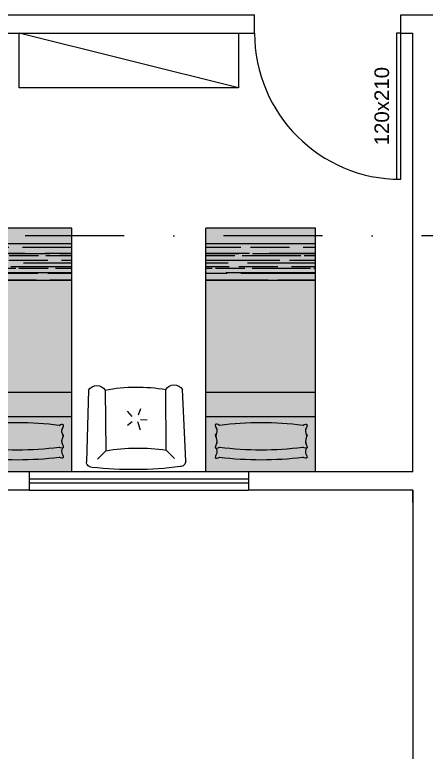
# Model space of a CAD drawing. Header units: centimetres. Extents: x 0 to 1084401, y -139216 to 99734.
# Drawn here: x 911263 to 911601, y 11368 to 11973 of the extents above; entities that cross this region are included whole.
import ezdxf
from ezdxf.enums import TextEntityAlignment as Align

# ---------------------------------------------------------------- set-up
doc = ezdxf.new("R2010")
doc.units = ezdxf.units.CM
doc.header["$LTSCALE"] = 4
doc.linetypes.add('DASHDOT', pattern=[25.4, 12.7, -6.35, 0, -6.35])
for name, color, linetype in [('0.2', 2, 'Continuous'), ('0.6', 6, 'Continuous'), ('02-CONT', 2, 'Continuous'), ('AIT-LAY-HTC', 254, 'Continuous'), ('AIT-LAY-MOB', 2, 'Continuous'), ('B-CORTE', 4, 'DASHDOT')]:
    doc.layers.add(name, color=color, linetype=linetype)
doc.styles.add('2mm 1-50', font='arial.ttf', dxfattribs={"height": 0.1})

# ---------------------------------------------------------------- blocks, each defined once
blk = doc.blocks.new('1_00e')
blk.add_lwpolyline([(-28.40539012428269, -52.25289090163764), (-25.40539012428269, -52.25289090163764), (-25.40539012428269, 47.74710909836236), (-28.40539012428269, 47.74710909836236)], close=True)
at = {"color": 1}
blk.add_arc((-28.40539012428326, -52.25289090163764), 100, 0, 90, dxfattribs=at)
blk = doc.blocks.new('CAMA-SOLTEIRO')
h = blk.add_hatch()
h.set_pattern_fill('AR-RROOF', color=256, scale=0.08, style=0)
h.set_pattern_definition([(0, (-259.2971654992087, -62.25848343646964), (0.176, 0.08), [1.2, -0.16, 0.4, -0.08]), (0, (-259.1907654992087, -62.21848343646964), (-0.08, 0.1064), [0.24, -0.0264, 0.48, -0.06]), (0, (-259.2571654992087, -62.19048343646964), (0.416, 0.0536), [0.64, -0.112, 0.32, -0.08])])
h.paths.add_polyline_path([(0.4499999999999886, -1.569999999997059), (-0.4500000000000455, -1.569999999997044), (-0.4500000000000455, -1.869999999999941), (0.4499999999999886, -1.869999999999969)])
at = {"layer": 'AIT-LAY-HTC'}
h = blk.add_hatch(color=254, dxfattribs=at)
h.paths.add_polyline_path([(0.4499999999999886, -0.6535763996212509), (-0.4499999999999886, -0.6535763996212509), (-0.4499999999999886, -1.569999999997044), (0.4499999999999886, -1.569999999997044)])
h.paths.add_polyline_path([(0.4499999999999886, -2.131628207280301e-14), (-0.4499999999999886, -7.105427357601002e-15), (-0.4500000000000455, -0.4535763996212623), (0.4499999999999886, -0.4535763996212623)])
h.paths.add_polyline_path([(0.3716982436171747, -0.373121244349754), (0.3723867664295994, -0.3861706267807321), (0.3655536251368972, -0.390699628518469), (0.3589239480322135, -0.390246726289142), (0.3496964401738865, -0.3873305654911334), (0.3375292817262334, -0.3814624037465322, -0.06240135273612517), (-0.3458491167673401, -0.3814624037465322), (-0.3580162752151068, -0.3873305654911476), (-0.3672437830732633, -0.3902467262891278), (-0.3738734601780038, -0.3906996285184547), (-0.3807066014707061, -0.3861706267807179), (-0.3800180786582814, -0.3731212443497398), (-0.3760551388454587, -0.3650755000255188), (-0.3677125645626802, -0.3491925823837292), (-0.367078841438115, -0.3321323483973302), (-0.3724699016728437, -0.3091402599489683), (-0.3738734601780038, -0.3092361431671051), (-0.3807066014707061, -0.3047071414293683), (-0.3800180786582814, -0.2916577589983902), (-0.3760551388454587, -0.2836120146741834), (-0.3731809529210182, -0.2781400276378534), (-0.3671426902825488, -0.2523877149917055), (-0.3671057082908646, -0.2513921359974702), (-0.3671426902825488, -0.2503965570033344), (-0.373180952921075, -0.2246442443571155), (-0.3760551388455156, -0.2191722573209276), (-0.3800180786582814, -0.2111265129965787), (-0.3807066014707061, -0.1980771305656006), (-0.3738734601780038, -0.1935481288278922), (-0.3724699016728437, -0.1936440120460148), (-0.367078841438115, -0.1706519235976387), (-0.3677125645626802, -0.1535916896112397), (-0.3760551388455156, -0.1377087719694785), (-0.3800180786582814, -0.1296630276452575), (-0.3807066014707061, -0.116613645214251), (-0.3738734601780038, -0.1120846434765284), (-0.3672437830733202, -0.1125375457058411), (-0.3580162752149931, -0.1154537065038497), (-0.3458491167673401, -0.1213218682484509, -0.06240135273612597), (0.3375292817262334, -0.1213218682484509), (0.3496964401739433, -0.1154537065038497), (0.3589239480322135, -0.1125375457058553), (0.3655536251368972, -0.1120846434765284), (0.3723867664295994, -0.1166136452142652), (0.3716982436171747, -0.1296630276452575), (0.3677353038042952, -0.1377087719695922), (0.3593927295215735, -0.1535916896112681), (0.3587590063970083, -0.1706519235976671), (0.364150066631737, -0.193644012046029), (0.3655536251368972, -0.193548128827878), (0.3723867664295994, -0.1980771305656006), (0.3716982436171747, -0.2111265129965929), (0.3677353038042384, -0.2191722573211123), (0.3648611178799115, -0.2246442443571297), (0.3588228552414421, -0.250396557003306), (0.358785873249758, -0.251392135997456), (0.3588228552414421, -0.2523877149917482), (0.3648611178799115, -0.2781400276378392), (0.3677353038042952, -0.2836120146742545), (0.3716982436171747, -0.2916577589984044), (0.3723867664295994, -0.3047071414293683), (0.3655536251368972, -0.3092361431670909), (0.364150066631737, -0.3091402599489825), (0.3587590063970083, -0.3321323483973586), (0.3593927295215735, -0.3491925823837292), (0.3677353038044657, -0.3650755000253483)], flags=16)
h.paths.add_polyline_path([(-0.4500000000000455, -1.869999999999926), (-0.4499999999999886, -1.99999999999995), (0.4499999999999886, -1.99999999999995), (0.4499999999999886, -1.869999999999969)])
h = blk.add_hatch(color=252, dxfattribs=at)
edge = h.paths.add_edge_path()
edge.add_line((0.3677353038042384, -0.1377087719696206), (0.3716982436171179, -0.1296630276452433))
edge.add_line((0.3716982436171747, -0.1296630276452433), (0.3723867664295994, -0.1166136452142652))
edge.add_line((0.3723867664295994, -0.1166136452142652), (0.3655536251368972, -0.1120846434765284))
edge.add_line((0.3655536251368972, -0.1120846434765284), (0.3589239480322135, -0.1125375457058411))
edge.add_line((0.3589239480322135, -0.1125375457058553), (0.3496964401739433, -0.1154537065038497))
edge.add_line((0.3496964401739433, -0.1154537065038355), (0.3375292817262334, -0.1213218682484509))
edge.add_ellipse((-0.004159917520553336, -2.848495806804841), major_axis=(1.943480023054445, 1.943480023054444), ratio=0.9999999999999957, start_angle=37.85859147788927, end_angle=52.14140852211052)
edge.add_line((-0.3458491167673401, -0.1213218682484651), (-0.35801627521505, -0.1154537065038497))
edge.add_line((-0.35801627521505, -0.1154537065038497), (-0.3672437830732633, -0.1125375457058553))
edge.add_line((-0.3672437830733202, -0.1125375457058553), (-0.3738734601780607, -0.1120846434765284))
edge.add_line((-0.3738734601780607, -0.1120846434765426), (-0.380706601470763, -0.116613645214251))
edge.add_line((-0.3807066014707061, -0.116613645214251), (-0.3800180786582814, -0.1296630276452433))
edge.add_line((-0.3800180786582814, -0.1296630276452433), (-0.3760551388454587, -0.1377087719697059))
edge.add_line((-0.3760551388454019, -0.1377087719697201), (-0.3677125645626802, -0.1535916896112681))
edge.add_line((-0.3677125645626802, -0.1535916896112681), (-0.367078841438115, -0.1706519235976671))
edge.add_line((-0.367078841438115, -0.1706519235976671), (-0.3724699016728437, -0.1936440120460148))
edge.add_line((-0.3724699016728437, -0.1936440120460148), (-0.3672437830733202, -0.1940010310572049))
edge.add_line((-0.3672437830733202, -0.1940010310572049), (-0.35801627521505, -0.1969171918551993))
edge.add_line((-0.35801627521505, -0.1969171918551993), (-0.3458491167673401, -0.2027853535998148))
edge.add_ellipse((-0.004159917520553336, -2.929959292156191), major_axis=(1.943480023054446, 1.943480023054447), ratio=0.9999999999999976, start_angle=37.85859147788932, end_angle=52.14140852211062, ccw=False)
edge.add_line((0.3375292817262334, -0.2027853535998148), (0.3496964401739433, -0.1969171918551851))
edge.add_line((0.3496964401739433, -0.1969171918551709), (0.3589239480322703, -0.1940010310572049))
edge.add_line((0.3589239480322135, -0.1940010310572049), (0.364150066631737, -0.193644012046029))
edge.add_line((0.364150066631737, -0.193644012046029), (0.3587590063970083, -0.1706519235976671))
edge.add_line((0.3587590063970083, -0.1706519235976671), (0.3593927295215735, -0.1535916896112681))
edge.add_line((0.3593927295215735, -0.1535916896112681), (0.3677353038042952, -0.1377087719696206))
edge = h.paths.add_edge_path()
edge.add_line((0.3585894172769599, -0.2513921359974987), (0.3588228552414421, -0.250396557003306))
edge.add_line((0.3588228552414421, -0.250396557003306), (0.3593927295215735, -0.2350551749626035))
edge.add_line((0.3593927295215735, -0.2350551749626035), (0.367735303804352, -0.2191722573207713))
edge.add_line((0.367735303804352, -0.2191722573207713), (0.3716982436171747, -0.2111265129966071))
edge.add_line((0.3716982436171747, -0.2111265129966071), (0.3723867664295994, -0.198077130565629))
edge.add_line((0.3723867664295994, -0.198077130565629), (0.3655536251368972, -0.1935481288278922))
edge.add_line((0.3655536251368972, -0.193548128827878), (0.3589239480322135, -0.1940010310571907))
edge.add_line((0.3589239480322135, -0.1940010310572049), (0.3496964401739433, -0.1969171918551993))
edge.add_line((0.3496964401739433, -0.1969171918551993), (0.3375292817262334, -0.2027853535998148))
edge.add_ellipse((-0.004159917520553336, -2.929959292156191), major_axis=(1.94348002305446, 1.94348002305446), ratio=0.9999999999999964, start_angle=37.85859147788919, end_angle=52.14140852211058)
edge.add_line((-0.3458491167673401, -0.2027853535998148), (-0.3580162752149931, -0.1969171918552135))
edge.add_line((-0.3580162752149931, -0.1969171918552135), (-0.3672437830733202, -0.1940010310571907))
edge.add_line((-0.3672437830733202, -0.1940010310571907), (-0.3738734601780038, -0.1935481288278638))
edge.add_line((-0.3738734601780038, -0.193548128827878), (-0.3807066014707061, -0.1980771305656006))
edge.add_line((-0.3807066014707061, -0.1980771305656006), (-0.3800180786582814, -0.2111265129965929))
edge.add_line((-0.3800180786582814, -0.2111265129965929), (-0.376055138845345, -0.2191722573210413))
edge.add_line((-0.376055138845345, -0.2191722573210413), (-0.3677125645626802, -0.2350551749625893))
edge.add_line((-0.3677125645626802, -0.2350551749626035), (-0.3671426902825488, -0.250396557003306))
edge.add_line((-0.3671426902825488, -0.2503965570032918), (-0.3669092523180666, -0.2513921359974702))
edge.add_line((-0.3669092523180666, -0.2513921359974702), (-0.3732120659238944, -0.278272720073609))
edge.add_line((-0.3732120659238944, -0.278272720073609), (-0.3759659441697067, -0.2921238786731593))
edge.add_line((-0.3759659441697067, -0.2921238786731593), (-0.3732120659238944, -0.3059750372728232))
edge.add_line((-0.3732120659238944, -0.3059750372728232), (-0.367078841438115, -0.3321323483973302))
edge.add_line((-0.367078841438115, -0.3321323483973302), (-0.3677125645626802, -0.3491925823837292))
edge.add_line((-0.3677125645626802, -0.3491925823837292), (-0.3760551388454587, -0.3650755000255756))
edge.add_line((-0.3760551388454587, -0.3650755000255756), (-0.3800180786582814, -0.3731212443497398))
edge.add_line((-0.3800180786582814, -0.3731212443497398), (-0.3807066014707061, -0.3861706267807179))
edge.add_line((-0.3807066014707061, -0.3861706267807179), (-0.3738734601780607, -0.3906996285184547))
edge.add_line((-0.3738734601780607, -0.390699628518469), (-0.3672437830733202, -0.390246726289142))
edge.add_line((-0.3672437830733202, -0.3902467262891278), (-0.35801627521505, -0.3873305654911192))
edge.add_line((-0.3580162752149931, -0.3873305654911192), (-0.3458491167673401, -0.381462403746518))
edge.add_ellipse((-0.004159917520553336, 2.345711534809816), major_axis=(1.943480023054408, 1.943480023054407), ratio=0.9999999999999963, start_angle=217.8585914778892, end_angle=232.1414085221106)
edge.add_line((0.3375292817262334, -0.3814624037465322), (0.3496964401739433, -0.3873305654911476))
edge.add_line((0.3496964401739433, -0.3873305654911476), (0.3589239480321567, -0.390246726289142))
edge.add_line((0.3589239480321567, -0.390246726289142), (0.3655536251368403, -0.3906996285184832))
edge.add_line((0.3655536251368972, -0.390699628518469), (0.3723867664295994, -0.3861706267807321))
edge.add_line((0.3723867664295994, -0.3861706267807321), (0.3716982436171747, -0.373121244349754))
edge.add_line((0.3716982436171747, -0.3731212443497398), (0.3677353038042384, -0.3650755000254762))
edge.add_line((0.3677353038042384, -0.3650755000254762), (0.3593927295215735, -0.3491925823837292))
edge.add_line((0.3593927295215735, -0.3491925823837292), (0.3587590063970083, -0.3321323483973302))
edge.add_line((0.3587590063970083, -0.3321323483973444), (0.3648922308827878, -0.3059750372727663))
edge.add_line((0.3648922308827878, -0.3059750372727521), (0.3676461091286001, -0.2921238786731735))
edge.add_line((0.3676461091286001, -0.2921238786731735), (0.3648922308827878, -0.2782727200736659))
edge.add_line((0.3648922308827878, -0.2782727200736659), (0.3585894172769599, -0.2513921359974987))
for points in [[(0.4499999999999886, -0.6535763996212509), (0.4499999999999886, -0.4535763996212623), (-0.4499999999999886, -0.4535763996212623), (-0.4499999999999886, -0.6535763996212509)], [(-0.4499999999999886, -1.569999999997044), (0.4499999999999886, -1.569999999997044), (0.4499999999999886, -1.869999999999955), (-0.4499999999999886, -1.869999999999955)]]:
    blk.add_hatch(color=252, dxfattribs=at).paths.add_polyline_path(points)
for p, q in [((-0.4500000000000455, 7.105427357601002e-15), (0.4499999999999886, -7.105427357601002e-15)), ((-0.4500000000000455, 7.105427357601002e-15), (-0.4499999999999886, -1.99999999999995)), ((0.4499999999999886, -7.105427357601002e-15), (0.4499999999999886, -1.99999999999995)), ((0.4499999999999886, -0.05000000000000426), (0.4499999999999886, -1.949999999999953)), ((0.4499999999999886, -0.4535763996212623), (-0.4499999999999886, -0.4535763996212623)), ((0.4499999999999886, -0.6535763996212509), (-0.4499999999999886, -0.6535763996212509)), ((-0.4499999999999886, -1.569999999997044), (0.4499999999999886, -1.569999999997044)), ((-0.4499999999999886, -1.869999999999941), (0.4499999999999886, -1.869999999999955)), ((-0.4499999999999886, -1.99999999999995), (0.4499999999999886, -1.99999999999995))]:
    blk.add_line(p, q)
for points in [[(-0.3724699016728437, -0.1936440120460148), (-0.367078841438115, -0.1706519235976529), (-0.3677125645626802, -0.1535916896112539), (-0.3760551388454587, -0.1377087719695353), (-0.3800180786582814, -0.1296630276452433), (-0.3807066014707061, -0.1166136452142652), (-0.3738734601780038, -0.1120846434765284), (-0.3672437830733202, -0.1125375457058553), (-0.35801627521505, -0.1154537065038497), (-0.3458491167673401, -0.1213218682484651)], [(0.364150066631737, -0.1936440120460148), (0.3587590063970083, -0.1706519235976671), (0.3593927295215735, -0.1535916896112539), (0.3677353038042952, -0.1377087719695496), (0.3716982436171747, -0.1296630276452575), (0.3723867664295994, -0.1166136452142652), (0.3655536251368972, -0.1120846434765284), (0.3589239480322135, -0.1125375457058553), (0.3496964401739433, -0.1154537065038497), (0.3375292817262334, -0.1213218682484651)], [(-0.3458491167673401, -0.3814624037465322), (-0.35801627521505, -0.3873305654911476), (-0.3672437830733202, -0.3902467262891278), (-0.3738734601780038, -0.3906996285184547), (-0.3807066014707061, -0.3861706267807179), (-0.3800180786582814, -0.3731212443497398), (-0.3760551388454587, -0.3650755000254478), (-0.3677125645626802, -0.3491925823837292), (-0.367078841438115, -0.3321323483973302), (-0.3732120659238944, -0.3059750372727663), (-0.3759659441697067, -0.2921238786731593), (-0.3732120659238944, -0.2782727200735664), (-0.367078841438115, -0.2521154089490025), (-0.3677125645626802, -0.2350551749626035), (-0.3760551388454587, -0.219172257320885), (-0.3800180786582814, -0.2111265129965929), (-0.3807066014707061, -0.1980771305656148), (-0.3738734601780038, -0.193548128827878), (-0.3672437830733202, -0.1940010310572049), (-0.35801627521505, -0.1969171918551993), (-0.3458491167673401, -0.2027853535998148)], [(-0.3671426902825488, -0.2523877149916771), (-0.367078841438115, -0.2506688630459806), (-0.373180952921075, -0.2246442443571155)], [(0.3375292817262334, -0.3814624037465322), (0.3496964401739433, -0.3873305654911476), (0.3589239480322135, -0.390246726289142), (0.3655536251368972, -0.390699628518469), (0.3723867664295994, -0.3861706267807321), (0.3716982436171747, -0.373121244349754), (0.3677353038042952, -0.365075500025462), (0.3593927295215735, -0.3491925823837434), (0.3587590063970083, -0.3321323483973444), (0.3648922308827878, -0.3059750372727805), (0.3676461091286001, -0.2921238786731735), (0.3648922308827878, -0.2782727200735806), (0.3587590063970083, -0.2521154089490167), (0.3593927295215735, -0.2350551749626035), (0.3677353038042952, -0.219172257320885), (0.3716982436171747, -0.2111265129966071), (0.3723867664295994, -0.1980771305656148), (0.3655536251368972, -0.193548128827878), (0.3589239480322135, -0.1940010310572049), (0.3496964401739433, -0.1969171918551993), (0.3375292817262334, -0.2027853535998148)], [(0.3588228552414421, -0.2523877149916913), (0.3587590063970083, -0.2506688630459948), (0.3648611178799115, -0.2246442443571155)], [(-0.3724699016728437, -0.3091402599489825), (-0.3738734601780038, -0.3092361431671051), (-0.3807066014707061, -0.3047071414293683), (-0.3800180786582814, -0.2916577589983902), (-0.3760551388454587, -0.2836120146740981), (-0.373180952921075, -0.2781400276378818)], [(0.364150066631737, -0.3091402599489825), (0.3655536251368972, -0.3092361431671051), (0.3723867664295994, -0.3047071414293825), (0.3716982436171747, -0.2916577589983902), (0.3677353038042952, -0.2836120146740981), (0.3648611178799115, -0.2781400276378818)]]:
    blk.add_lwpolyline(points)
for centre, radius, start, end in [((-0.004159917520553336, -2.848495806804841), 2.748495806804713, 82.85859147788834, 97.14140852211166), ((-0.004159917520553336, -2.929959292156191), 2.748495806804713, 82.85859147788834, 97.14140852211166), ((-0.004159917520553336, 2.345711534809816), 2.748495806804664, 262.8585914778884, 277.1414085221116)]:
    blk.add_arc(centre, radius, start, end)
blk = doc.blocks.new('Poltrona08')
for p, q in [((-49.37355434940944, -15.72616752609145), (-49.37355434940944, 39.27383247390898)), ((5.626445650590281, 39.27383247390898), (5.626445650590281, -15.72616752609145)), ((-20.37521952551106, 13.07900181849368), (-18.02898095166735, 20.58190801911918)), ((-29.2909328934294, 16.36152345113095), (-25.06770044392762, 13.07900181849368)), ((-25.06770044392762, 8.389687141740989), (-29.2909328934294, 3.700372464987946)), ((-19.43672258768149, 6.982894097625572), (-17.27983121032299, 1.207633293280477)), ((-17.55973248275292, 11.20327594779246), (-11.45950615759236, 11.67220877437826))]:
    blk.add_line(p, q)
for points in [[(-64.37355434940893, -15.72616752609145), (-66.8735543494095, 49.27383247390912)], [(23.12644565059071, 49.27383247390912), (20.62644565059085, -15.72616752609145)], [(-49.37355434940943, 39.27383247390898), (-56.87355434940936, 46.77383247390891)], [(5.626445650590281, 39.27383247390898), (13.12644565059021, 46.77383247390891)]]:
    blk.add_lwpolyline(points)
for centre, radius, start, end in [((-61.87355434940979, 49.27383247390912), 4.999999999999893, 89.99999999999795, 179.9999999999999), ((-21.87355434940922, -276.1504985630796), 332.8366544436498, 83.0975626029274, 96.90243739707266), ((18.12644565059099, 49.27383247390912), 4.999999999999893, 0, 90.00000000000203), ((-21.87355434940922, 208.7364681285423), 171.6794538755731, 260.782525588539, 279.2174744114608), ((-56.87355434940866, -11.05950085942512), 8.833333333333096, 211.8907918018441, 328.1092081981547), ((-21.87355434940887, 134.2738324739405), 152.5000000000315, 259.6111421845325, 280.3888578154674), ((13.12644565059056, -11.05950085942476), 8.833333333333284, 211.8907918018461, 328.1092081981539)]:
    blk.add_arc(centre, radius, start, end)

msp = doc.modelspace()

# ---------------------------------------------------------------- linework, layer by layer
at = {"layer": '0.2'}
for p, q in [((911447.0481354666, 11913.01251930817), (911267.0481354666, 11958.01251930817)), ((911455.2346801863, 11598.01251930816), (911275.2346801863, 11598.01251930816)), ((911455.2346801863, 11592.01251930816), (911275.2346801863, 11592.01251930816)), ((911275.2346801863, 11589.01251930816), (911455.2346801863, 11589.01251930816)), ((911275.2346801863, 11583.01251930816), (911455.2346801863, 11583.01251930816))]:
    msp.add_line(p, q, dxfattribs=at)
msp.add_lwpolyline([(911267.0481354666, 11958.01251930817), (911447.0481354666, 11958.01251930817), (911447.0481354666, 11913.01251930817), (911267.0481354666, 11913.01251930817)], close=True, dxfattribs=at)
at = {"layer": '0.6'}
for p, q in [((911460.2346801863, 11958.01251930816), (911460.2346801863, 11973.01251930816)), ((911580.2346801863, 11958.01251930816), (911580.2346801863, 11973.01251930816)), ((911275.2346801863, 11598.01251930816), (911275.2346801863, 11583.01251930816)), ((911455.2346801863, 11598.01251930816), (911455.2346801863, 11583.01251930816)), ((911590.2346801863, 11368.01251930813), (911590.2346801861, 11348.01251930813))]:
    msp.add_line(p, q, dxfattribs=at)
for points in [[(911150.2346801863, 11973.01251930816), (911460.2346801863, 11973.01251930816)], [(911580.2346801863, 11973.01251930816), (911605.2346801863, 11973.01251930816)], [(911590.2346801863, 11973.01251930816), (912170.2346801863, 11973.01251930816), (912170.2346801863, 11703.01251930813)], [(911150.2346801863, 11958.01251930816), (911460.2346801863, 11958.01251930816)], [(911580.2346801863, 11958.01251930816), (911590.2346801863, 11958.01251930816)], [(911590.2346801863, 11598.01251930816), (911590.2346801863, 11958.01251930816)], [(911275.2346801863, 11598.01251930816), (911140.2346801863, 11598.01251930816)], [(911590.2346801863, 11598.01251930816), (911455.2346801863, 11598.01251930816)], [(911275.2346801863, 11583.01251930816), (911125.2346801863, 11583.01251930816)], [(911590.2346801863, 11583.01251930816), (911455.2346801863, 11583.01251930816)], [(911590.2346801863, 11573.01251930813), (911590.2346801863, 11583.01251930816)], [(911590.2346801863, 11583.01251930816), (911590.2346801863, 11368.01251930813)]]:
    msp.add_lwpolyline(points, dxfattribs=at)
at = {"layer": 'B-CORTE', "ltscale": 1.6}
msp.add_line((913793.2125947423, 11791.69509158889), (900484.8674224017, 11791.69509158889), dxfattribs=at)

# ---------------------------------------------------------------- block references
at = {"layer": '0.2', "xscale": -0.904434194830291, "yscale": 0.904434194830291, "zscale": 0.904434194830291, "rotation": 180.4861929394355}
msp.add_blockref('Poltrona08', (911382.4422041585, 11651.26704231726), dxfattribs=at)
at = {"layer": '02-CONT', "xscale": 1.2, "yscale": 1.2, "zscale": 1.2, "rotation": 180}
msp.add_blockref('1_00e', (911546.1482120372, 11895.3090502262), dxfattribs=at)
at = {"layer": 'AIT-LAY-MOB', "ltscale": 3, "xscale": 99.99999651281604, "yscale": 99.99999651281604, "zscale": 99.99999651281604, "rotation": 179.999964036215}
for p in [(911265.2346754785, 11598.01249106228), (911465.2346817555, 11598.01254755406)]:
    msp.add_blockref('CAMA-SOLTEIRO', p, dxfattribs=at)

# ---------------------------------------------------------------- texts
at = {"layer": '02-CONT', "style": '2mm 1-50'}
msp.add_text('120x210', height=12, rotation=90, dxfattribs=at).set_placement((911564.6346801863, 11898.01251930816), align=Align.MIDDLE_CENTER)

doc.saveas('drawing.dxf')
